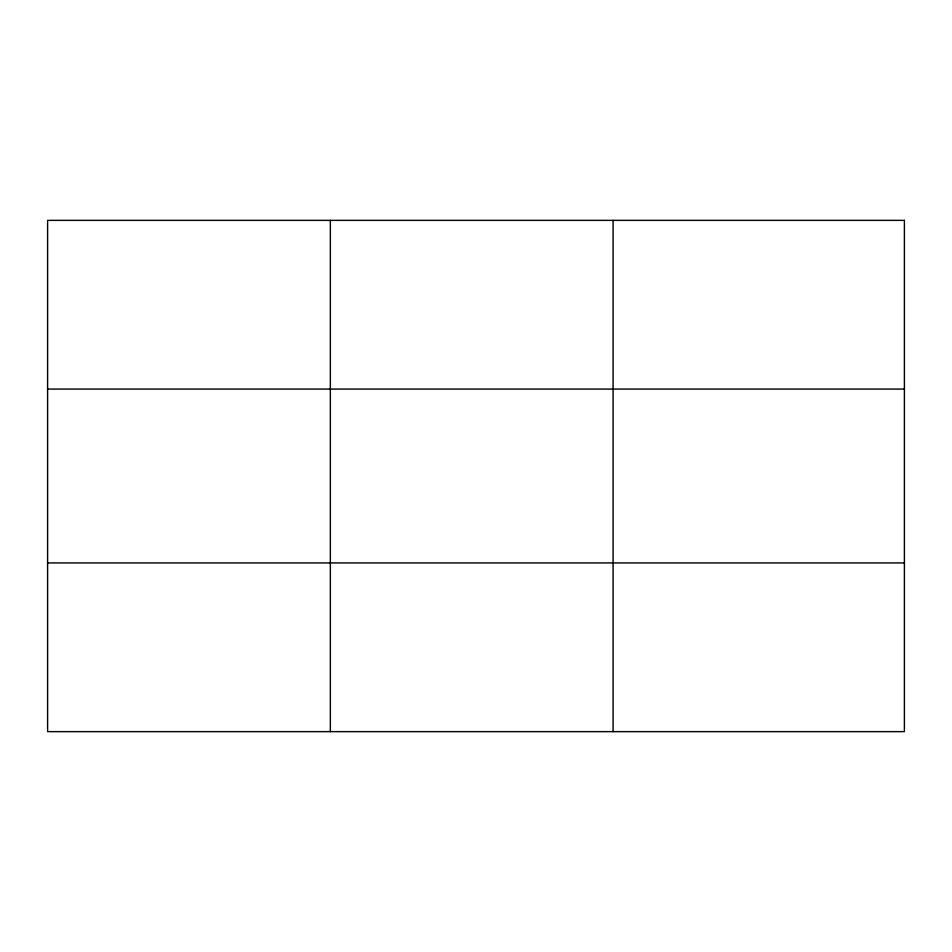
<?xml version="1.0" encoding="UTF-8"?>
<svg xmlns="http://www.w3.org/2000/svg" width="952" height="952" viewBox="0 0 952 952"><rect width="100%" height="100%" fill="white"/><g stroke="black" fill="none" stroke-linecap="round" stroke-linejoin="round"><path stroke-width="1.43" d="M330.344 731.636L330.344 220.364M613.088 731.636L613.088 220.364M47.6 389.082L904.4 389.082M47.6 562.918L904.4 562.918M904.4 220.364L904.4 731.636L47.6 731.636L47.6 220.364L904.4 220.364"/></g></svg>
